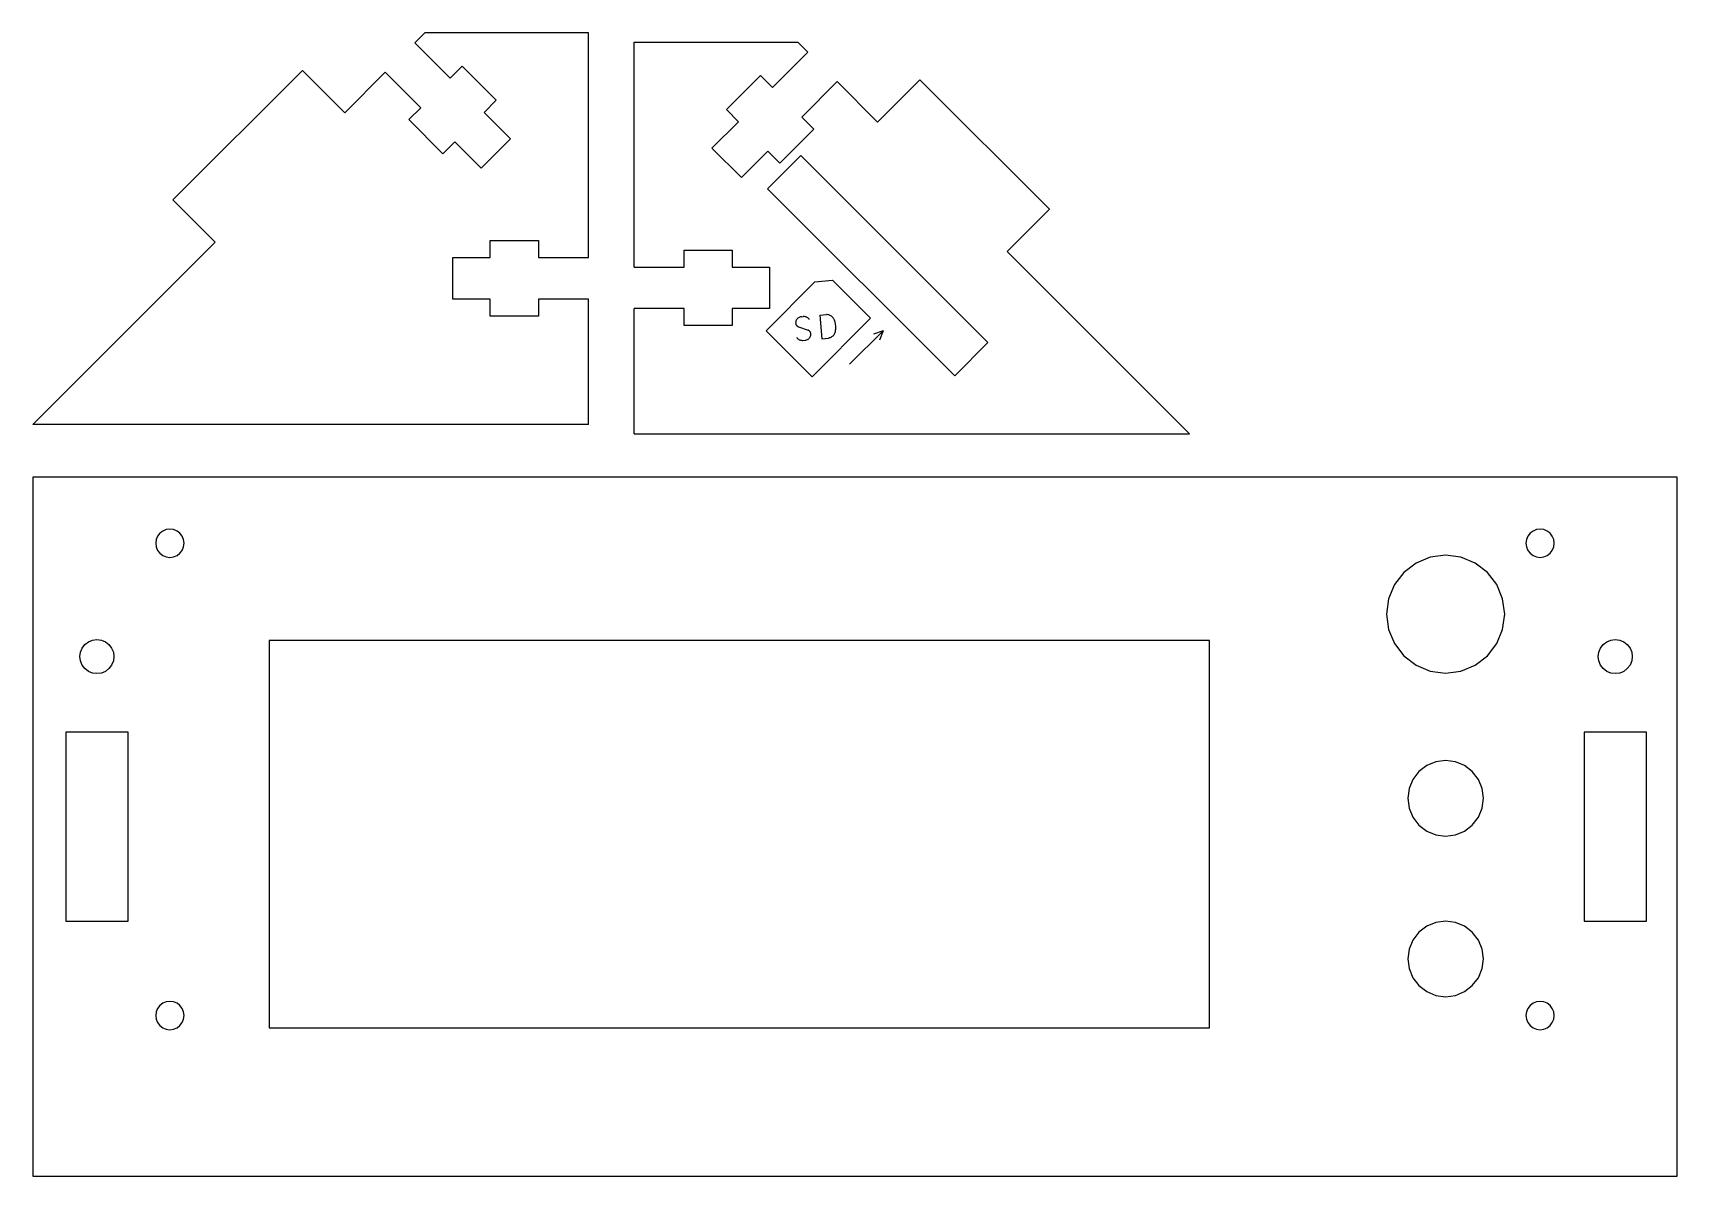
# Model space of a CAD drawing. Header units: inches. Extents: x -99 to 75, y -61 to 61.
import ezdxf

# ---------------------------------------------------------------- set-up
doc = ezdxf.new("R2010")
doc.units = ezdxf.units.IN
doc.header["$MEASUREMENT"] = 0

msp = doc.modelspace()

# ---------------------------------------------------------------- linework, layer by layer
for p, q in [((-57.26, 60.52), (-58.32, 59.46)), ((-58.32, 59.46), (-54.57, 55.71)), ((-39.92, 60.52), (-57.26, 60.52)), ((-39.92, 36.72), (-39.92, 60.52)), ((-35.11, 59.53), (-17.78, 59.53)), ((-35.11, 35.73), (-35.11, 59.53)), ((-17.78, 59.53), (-16.72, 58.47)), ((-16.72, 58.47), (-20.46, 54.72)), ((-70.18, 56.55), (-83.9, 42.84)), ((-65.7, 52.07), (-70.18, 56.55)), ((-65.7, 52.07), (-61.43, 56.35)), ((-57.68, 52.6), (-61.43, 56.35)), ((-54.57, 55.71), (-53.3, 56.98)), ((-53.3, 56.98), (-49.69, 53.38)), ((-21.74, 55.99), (-25.34, 52.39)), ((-20.46, 54.72), (-21.74, 55.99)), ((-17.35, 51.61), (-13.61, 55.36)), ((-9.33, 51.08), (-13.61, 55.36)), ((-9.33, 51.08), (-4.85, 55.56)), ((-4.85, 55.56), (8.87, 41.85)), ((-58.95, 51.33), (-57.68, 52.6)), ((-49.69, 53.38), (-50.96, 52.1)), ((-25.34, 52.39), (-24.07, 51.11)), ((-55.35, 47.72), (-58.95, 51.33)), ((-50.96, 52.1), (-48.17, 49.31)), ((-24.07, 51.11), (-26.86, 48.32)), ((-16.08, 50.34), (-17.35, 51.61)), ((-54.08, 48.99), (-55.35, 47.72)), ((-51.28, 46.2), (-54.08, 48.99)), ((-48.17, 49.31), (-51.28, 46.2)), ((-19.69, 46.73), (-16.08, 50.34)), ((-26.86, 48.32), (-23.75, 45.21)), ((-23.75, 45.21), (-20.96, 48)), ((-17.45, 47.54), (-20.97, 44.02)), ((-20.96, 48), (-19.69, 46.73)), ((2.35, 27.74), (-17.45, 47.54)), ((-20.97, 44.02), (-1.17, 24.22)), ((-83.9, 42.84), (-79.42, 38.36)), ((8.87, 41.85), (4.39, 37.37)), ((-98.72, 19.05), (-79.42, 38.36)), ((-50.32, 36.72), (-50.32, 38.52)), ((-50.32, 38.52), (-45.22, 38.52)), ((-45.22, 38.52), (-45.22, 36.72)), ((-54.27, 32.32), (-54.27, 36.72)), ((-54.27, 36.72), (-50.32, 36.72)), ((-45.22, 36.72), (-39.92, 36.72)), ((-29.81, 35.73), (-29.81, 37.53)), ((-29.81, 37.53), (-24.71, 37.53)), ((-24.71, 37.53), (-24.71, 35.73)), ((23.69, 18.06), (4.39, 37.37)), ((-35.11, 35.73), (-29.81, 35.73)), ((-24.71, 35.73), (-20.76, 35.73)), ((-20.76, 35.73), (-20.76, 31.33)), ((-21.13, 28.99), (-15.96, 34.16)), ((-15.96, 34.16), (-14.09, 34.32)), ((-10.09, 30.31), (-14.09, 34.32)), ((-50.32, 32.32), (-54.27, 32.32)), ((-50.32, 30.52), (-50.32, 32.32)), ((-39.92, 32.32), (-45.22, 32.32)), ((-45.22, 32.32), (-45.22, 30.52)), ((-39.92, 19.05), (-39.92, 32.32)), ((-29.81, 31.33), (-35.11, 31.33)), ((-35.11, 18.06), (-35.11, 31.33)), ((-29.81, 29.53), (-29.81, 31.33)), ((-20.76, 31.33), (-24.71, 31.33)), ((-24.71, 31.33), (-24.71, 29.53)), ((-45.22, 30.52), (-50.32, 30.52)), ((-18, 29.87), (-18.01, 29.78)), ((-18.01, 29.78), (-18, 29.74)), ((-17.99, 29.95), (-18, 29.87)), ((-18, 29.74), (-17.98, 29.7)), ((-17.97, 30.03), (-17.99, 29.95)), ((-17.98, 29.7), (-17.97, 29.66)), ((-17.94, 30.11), (-17.97, 30.03)), ((-17.97, 29.66), (-17.95, 29.62)), ((-17.95, 29.62), (-17.93, 29.59)), ((-17.89, 30.18), (-17.94, 30.11)), ((-17.93, 29.59), (-17.91, 29.55)), ((-17.84, 30.25), (-17.89, 30.18)), ((-17.78, 30.3), (-17.84, 30.25)), ((-17.71, 30.36), (-17.78, 30.3)), ((-17.64, 30.4), (-17.71, 30.36)), ((-17.56, 30.43), (-17.64, 30.4)), ((-17.48, 30.45), (-17.56, 30.43)), ((-17.4, 30.46), (-17.48, 30.45)), ((-17.4, 30.46), (-17.2, 30.48)), ((-17.13, 30.48), (-17.2, 30.48)), ((-17.07, 30.48), (-17.13, 30.48)), ((-17.01, 30.47), (-17.07, 30.48)), ((-16.95, 30.46), (-17.01, 30.47)), ((-16.89, 30.44), (-16.95, 30.46)), ((-16.84, 30.41), (-16.89, 30.44)), ((-16.78, 30.39), (-16.84, 30.41)), ((-16.73, 30.35), (-16.78, 30.39)), ((-16.68, 30.31), (-16.73, 30.35)), ((-16.63, 30.27), (-16.68, 30.31)), ((-16.59, 30.23), (-16.63, 30.27)), ((-16.56, 30.18), (-16.59, 30.23)), ((-10.09, 30.31), (-16.27, 24.12)), ((-15.44, 30.63), (-14.74, 30.69)), ((-15.44, 30.63), (-15.22, 28.14)), ((-14.66, 30.69), (-14.74, 30.69)), ((-14.58, 30.68), (-14.66, 30.69)), ((-14.51, 30.66), (-14.58, 30.68)), ((-14.43, 30.64), (-14.51, 30.66)), ((-14.36, 30.6), (-14.43, 30.64)), ((-14.28, 30.57), (-14.36, 30.6)), ((-14.22, 30.52), (-14.28, 30.57)), ((-14.15, 30.47), (-14.22, 30.52)), ((-14.09, 30.42), (-14.15, 30.47)), ((-14.04, 30.36), (-14.09, 30.42)), ((-13.99, 30.29), (-14.04, 30.36)), ((-13.95, 30.23), (-13.99, 30.29)), ((-13.9, 30.11), (-13.95, 30.23)), ((-13.86, 30), (-13.9, 30.11)), ((-13.83, 29.88), (-13.86, 30)), ((-13.8, 29.76), (-13.83, 29.88)), ((-13.78, 29.64), (-13.8, 29.76)), ((-13.77, 29.52), (-13.78, 29.64)), ((-24.71, 29.53), (-29.81, 29.53)), ((-21.13, 28.99), (-16.27, 24.12)), ((-17.91, 29.55), (-17.88, 29.52)), ((-17.9, 28.26), (-17.86, 28.22)), ((-17.88, 29.52), (-17.85, 29.49)), ((-17.86, 28.22), (-17.82, 28.17)), ((-17.85, 29.49), (-17.82, 29.46)), ((-17.82, 29.46), (-17.78, 29.43)), ((-17.82, 28.17), (-17.77, 28.13)), ((-17.78, 29.43), (-17.75, 29.41)), ((-17.77, 28.13), (-17.72, 28.09)), ((-17.75, 29.41), (-17.71, 29.39)), ((-17.72, 28.09), (-17.67, 28.06)), ((-17.71, 29.39), (-16.69, 29.06)), ((-17.67, 28.06), (-17.62, 28.03)), ((-17.62, 28.03), (-17.56, 28.01)), ((-17.56, 28.01), (-17.5, 27.99)), ((-17.5, 27.99), (-17.44, 27.97)), ((-17.44, 27.97), (-17.38, 27.97)), ((-17.38, 27.97), (-17.32, 27.96)), ((-17.32, 27.96), (-17.26, 27.96)), ((-17.26, 27.96), (-17, 27.98)), ((-17, 27.98), (-16.92, 28)), ((-16.92, 28), (-16.84, 28.02)), ((-16.84, 28.02), (-16.76, 28.05)), ((-16.76, 28.05), (-16.69, 28.09)), ((-16.66, 29.04), (-16.69, 29.06)), ((-16.69, 28.09), (-16.62, 28.14)), ((-16.62, 29.01), (-16.66, 29.04)), ((-16.59, 28.99), (-16.62, 29.01)), ((-16.62, 28.14), (-16.56, 28.2)), ((-16.55, 28.96), (-16.59, 28.99)), ((-16.56, 28.2), (-16.51, 28.27)), ((-16.53, 28.93), (-16.55, 28.96)), ((-16.5, 28.9), (-16.53, 28.93)), ((-16.51, 28.27), (-16.47, 28.34)), ((-16.47, 28.86), (-16.5, 28.9)), ((-16.45, 28.83), (-16.47, 28.86)), ((-16.47, 28.34), (-16.43, 28.42)), ((-16.43, 28.79), (-16.45, 28.83)), ((-16.42, 28.75), (-16.43, 28.79)), ((-16.43, 28.42), (-16.41, 28.5)), ((-16.41, 28.71), (-16.42, 28.75)), ((-16.4, 28.67), (-16.41, 28.71)), ((-16.41, 28.5), (-16.4, 28.58)), ((-16.4, 28.58), (-16.4, 28.67)), ((-15.22, 28.14), (-14.53, 28.2)), ((-14.53, 28.2), (-14.45, 28.22)), ((-14.45, 28.22), (-14.37, 28.25)), ((-14.37, 28.25), (-14.3, 28.28)), ((-14.3, 28.28), (-14.23, 28.32)), ((-14.23, 28.32), (-14.16, 28.36)), ((-14.16, 28.36), (-14.1, 28.41)), ((-14.1, 28.41), (-14.04, 28.46)), ((-14.04, 28.46), (-13.98, 28.52)), ((-13.98, 28.52), (-13.93, 28.59)), ((-13.93, 28.59), (-13.89, 28.66)), ((-13.89, 28.66), (-13.86, 28.73)), ((-13.86, 28.73), (-13.83, 28.8)), ((-13.83, 28.8), (-13.8, 28.92)), ((-13.8, 28.92), (-13.78, 29.04)), ((-13.78, 29.04), (-13.77, 29.16)), ((-13.76, 29.4), (-13.77, 29.52)), ((-13.77, 29.16), (-13.76, 29.28)), ((-13.76, 29.28), (-13.76, 29.4)), ((-8.76, 28.99), (-12.31, 25.44)), ((-8.76, 28.99), (-9.76, 28.61)), ((-8.76, 28.99), (-9.13, 27.99)), ((-1.17, 24.22), (2.35, 27.74)), ((-39.92, 19.05), (-98.72, 19.05)), ((-35.11, 18.06), (23.69, 18.06)), ((75.28, 13.48), (-98.72, 13.48)), ((-98.72, 13.48), (-98.72, -60.52)), ((75.28, -60.52), (75.28, 13.48)), ((-85.52, 7.23), (-85.67, 6.87)), ((-85.28, 7.54), (-85.52, 7.23)), ((-84.97, 7.78), (-85.28, 7.54)), ((-84.61, 7.93), (-84.97, 7.78)), ((-84.22, 7.98), (-84.61, 7.93)), ((-83.84, 7.93), (-84.22, 7.98)), ((-83.47, 7.78), (-83.84, 7.93)), ((-83.16, 7.54), (-83.47, 7.78)), ((-82.93, 7.23), (-83.16, 7.54)), ((-82.78, 6.87), (-82.93, 7.23)), ((59.48, 7.23), (59.33, 6.87)), ((59.72, 7.54), (59.48, 7.23)), ((60.03, 7.78), (59.72, 7.54)), ((60.39, 7.93), (60.03, 7.78)), ((60.78, 7.98), (60.39, 7.93)), ((61.16, 7.93), (60.78, 7.98)), ((61.53, 7.78), (61.16, 7.93)), ((61.84, 7.54), (61.53, 7.78)), ((62.07, 7.23), (61.84, 7.54)), ((62.22, 6.87), (62.07, 7.23)), ((-85.67, 6.87), (-85.72, 6.48)), ((-85.72, 6.48), (-85.67, 6.09)), ((-85.67, 6.09), (-85.52, 5.73)), ((-85.52, 5.73), (-85.28, 5.42)), ((-85.28, 5.42), (-84.97, 5.18)), ((-83.47, 5.18), (-83.16, 5.42)), ((-83.16, 5.42), (-82.93, 5.73)), ((-82.93, 5.73), (-82.78, 6.09)), ((-82.72, 6.48), (-82.78, 6.87)), ((-82.78, 6.09), (-82.72, 6.48)), ((50.78, 5.23), (49.16, 5.02)), ((52.39, 5.02), (50.78, 5.23)), ((59.33, 6.87), (59.28, 6.48)), ((59.28, 6.48), (59.33, 6.09)), ((59.33, 6.09), (59.48, 5.73)), ((59.48, 5.73), (59.72, 5.42)), ((59.72, 5.42), (60.03, 5.18)), ((61.53, 5.18), (61.84, 5.42)), ((61.84, 5.42), (62.07, 5.73)), ((62.07, 5.73), (62.22, 6.09)), ((62.28, 6.48), (62.22, 6.87)), ((62.22, 6.09), (62.28, 6.48)), ((-84.97, 5.18), (-84.61, 5.03)), ((-84.61, 5.03), (-84.22, 4.98)), ((-84.22, 4.98), (-83.84, 5.03)), ((-83.84, 5.03), (-83.47, 5.18)), ((47.65, 4.39), (46.36, 3.4)), ((49.16, 5.02), (47.65, 4.39)), ((53.9, 4.39), (52.39, 5.02)), ((55.2, 3.4), (53.9, 4.39)), ((60.03, 5.18), (60.39, 5.03)), ((60.39, 5.03), (60.78, 4.98)), ((60.78, 4.98), (61.16, 5.03)), ((61.16, 5.03), (61.53, 5.18)), ((45.36, 2.11), (44.74, 0.6)), ((46.36, 3.4), (45.36, 2.11)), ((56.19, 2.11), (55.2, 3.4)), ((56.81, 0.6), (56.19, 2.11)), ((44.74, 0.6), (44.53, -1.02)), ((57.03, -1.02), (56.81, 0.6)), ((44.53, -1.02), (44.74, -2.64)), ((56.81, -2.64), (57.03, -1.02)), ((44.74, -2.64), (45.36, -4.14)), ((56.19, -4.14), (56.81, -2.64)), ((-93.75, -5.52), (-93.68, -5.05)), ((-93.68, -5.05), (-93.5, -4.62)), ((-93.5, -4.62), (-93.22, -4.25)), ((-93.22, -4.25), (-92.85, -3.96)), ((-92.85, -3.96), (-92.41, -3.78)), ((-92.41, -3.78), (-91.95, -3.72)), ((-91.95, -3.72), (-91.48, -3.78)), ((-91.48, -3.78), (-91.05, -3.96)), ((-91.05, -3.96), (-90.67, -4.25)), ((-90.67, -4.25), (-90.39, -4.62)), ((-90.39, -4.62), (-90.21, -5.05)), ((-90.21, -5.05), (-90.15, -5.52)), ((25.78, -3.82), (-73.72, -3.82)), ((-73.72, -3.82), (-73.72, -44.82)), ((25.78, -44.82), (25.78, -3.82)), ((45.36, -4.14), (46.36, -5.44)), ((55.2, -5.44), (56.19, -4.14)), ((66.93, -5.52), (66.99, -5.05)), ((66.99, -5.05), (67.17, -4.62)), ((67.17, -4.62), (67.46, -4.25)), ((67.46, -4.25), (67.83, -3.96)), ((67.83, -3.96), (68.27, -3.78)), ((68.27, -3.78), (68.73, -3.72)), ((68.73, -3.72), (69.2, -3.78)), ((69.2, -3.78), (69.63, -3.96)), ((69.63, -3.96), (70, -4.25)), ((70, -4.25), (70.29, -4.62)), ((70.29, -4.62), (70.47, -5.05)), ((70.47, -5.05), (70.53, -5.52)), ((-93.68, -5.98), (-93.75, -5.52)), ((-93.5, -6.42), (-93.68, -5.98)), ((-93.22, -6.79), (-93.5, -6.42)), ((-92.85, -7.08), (-93.22, -6.79)), ((-90.67, -6.79), (-91.05, -7.08)), ((-90.39, -6.42), (-90.67, -6.79)), ((-90.21, -5.98), (-90.39, -6.42)), ((-90.15, -5.52), (-90.21, -5.98)), ((46.36, -5.44), (47.65, -6.43)), ((47.65, -6.43), (49.16, -7.06)), ((52.39, -7.06), (53.9, -6.43)), ((53.9, -6.43), (55.2, -5.44)), ((66.99, -5.98), (66.93, -5.52)), ((67.17, -6.42), (66.99, -5.98)), ((67.46, -6.79), (67.17, -6.42)), ((67.83, -7.08), (67.46, -6.79)), ((70, -6.79), (69.63, -7.08)), ((70.29, -6.42), (70, -6.79)), ((70.47, -5.98), (70.29, -6.42)), ((70.53, -5.52), (70.47, -5.98)), ((-92.41, -7.26), (-92.85, -7.08)), ((-91.95, -7.32), (-92.41, -7.26)), ((-91.48, -7.26), (-91.95, -7.32)), ((-91.05, -7.08), (-91.48, -7.26)), ((49.16, -7.06), (50.78, -7.27)), ((50.78, -7.27), (52.39, -7.06)), ((68.27, -7.26), (67.83, -7.08)), ((68.73, -7.32), (68.27, -7.26)), ((69.2, -7.26), (68.73, -7.32)), ((69.63, -7.08), (69.2, -7.26)), ((-88.65, -13.52), (-95.25, -13.52)), ((-95.25, -13.52), (-95.25, -33.52)), ((-88.65, -33.52), (-88.65, -13.52)), ((65.43, -13.52), (65.43, -33.52)), ((72.03, -13.52), (65.43, -13.52)), ((72.03, -33.52), (72.03, -13.52)), ((48.78, -17.05), (47.95, -17.69)), ((49.74, -16.66), (48.78, -17.05)), ((50.78, -16.52), (49.74, -16.66)), ((51.81, -16.66), (50.78, -16.52)), ((52.78, -17.05), (51.81, -16.66)), ((53.6, -17.69), (52.78, -17.05)), ((47.31, -18.52), (46.91, -19.48)), ((47.95, -17.69), (47.31, -18.52)), ((54.24, -18.52), (53.6, -17.69)), ((54.64, -19.48), (54.24, -18.52)), ((46.91, -19.48), (46.78, -20.52)), ((46.78, -20.52), (46.91, -21.55)), ((54.78, -20.52), (54.64, -19.48)), ((54.64, -21.55), (54.78, -20.52)), ((46.91, -21.55), (47.31, -22.52)), ((47.31, -22.52), (47.95, -23.35)), ((53.6, -23.35), (54.24, -22.52)), ((54.24, -22.52), (54.64, -21.55)), ((47.95, -23.35), (48.78, -23.98)), ((48.78, -23.98), (49.74, -24.38)), ((51.81, -24.38), (52.78, -23.98)), ((52.78, -23.98), (53.6, -23.35)), ((49.74, -24.38), (50.78, -24.52)), ((50.78, -24.52), (51.81, -24.38)), ((-95.25, -33.52), (-88.65, -33.52)), ((47.95, -34.69), (47.31, -35.52)), ((48.78, -34.05), (47.95, -34.69)), ((49.74, -33.66), (48.78, -34.05)), ((50.78, -33.52), (49.74, -33.66)), ((51.81, -33.66), (50.78, -33.52)), ((52.78, -34.05), (51.81, -33.66)), ((53.6, -34.69), (52.78, -34.05)), ((54.24, -35.52), (53.6, -34.69)), ((65.43, -33.52), (72.03, -33.52)), ((46.91, -36.48), (46.78, -37.52)), ((47.31, -35.52), (46.91, -36.48)), ((54.64, -36.48), (54.24, -35.52)), ((54.78, -37.52), (54.64, -36.48)), ((46.78, -37.52), (46.91, -38.55)), ((54.64, -38.55), (54.78, -37.52)), ((46.91, -38.55), (47.31, -39.52)), ((47.31, -39.52), (47.95, -40.35)), ((53.6, -40.35), (54.24, -39.52)), ((54.24, -39.52), (54.64, -38.55)), ((47.95, -40.35), (48.78, -40.98)), ((48.78, -40.98), (49.74, -41.38)), ((49.74, -41.38), (50.78, -41.52)), ((50.78, -41.52), (51.81, -41.38)), ((51.81, -41.38), (52.78, -40.98)), ((52.78, -40.98), (53.6, -40.35)), ((-85.67, -43.13), (-85.72, -43.52)), ((-85.52, -42.77), (-85.67, -43.13)), ((-85.28, -42.46), (-85.52, -42.77)), ((-84.97, -42.22), (-85.28, -42.46)), ((-84.61, -42.07), (-84.97, -42.22)), ((-84.22, -42.02), (-84.61, -42.07)), ((-83.84, -42.07), (-84.22, -42.02)), ((-83.47, -42.22), (-83.84, -42.07)), ((-83.16, -42.46), (-83.47, -42.22)), ((-82.93, -42.77), (-83.16, -42.46)), ((-82.78, -43.13), (-82.93, -42.77)), ((-82.72, -43.52), (-82.78, -43.13)), ((59.33, -43.13), (59.28, -43.52)), ((59.48, -42.77), (59.33, -43.13)), ((59.72, -42.46), (59.48, -42.77)), ((60.03, -42.22), (59.72, -42.46)), ((60.39, -42.07), (60.03, -42.22)), ((60.78, -42.02), (60.39, -42.07)), ((61.16, -42.07), (60.78, -42.02)), ((61.53, -42.22), (61.16, -42.07)), ((61.84, -42.46), (61.53, -42.22)), ((62.07, -42.77), (61.84, -42.46)), ((62.22, -43.13), (62.07, -42.77)), ((62.28, -43.52), (62.22, -43.13)), ((-85.72, -43.52), (-85.67, -43.91)), ((-85.67, -43.91), (-85.52, -44.27)), ((-85.52, -44.27), (-85.28, -44.58)), ((-85.28, -44.58), (-84.97, -44.82)), ((-84.97, -44.82), (-84.61, -44.97)), ((-84.61, -44.97), (-84.22, -45.02)), ((-84.22, -45.02), (-83.84, -44.97)), ((-83.84, -44.97), (-83.47, -44.82)), ((-83.47, -44.82), (-83.16, -44.58)), ((-83.16, -44.58), (-82.93, -44.27)), ((-82.93, -44.27), (-82.78, -43.91)), ((-82.78, -43.91), (-82.72, -43.52)), ((-73.72, -44.82), (25.78, -44.82)), ((59.28, -43.52), (59.33, -43.91)), ((59.33, -43.91), (59.48, -44.27)), ((59.48, -44.27), (59.72, -44.58)), ((59.72, -44.58), (60.03, -44.82)), ((60.03, -44.82), (60.39, -44.97)), ((60.39, -44.97), (60.78, -45.02)), ((60.78, -45.02), (61.16, -44.97)), ((61.16, -44.97), (61.53, -44.82)), ((61.53, -44.82), (61.84, -44.58)), ((61.84, -44.58), (62.07, -44.27)), ((62.07, -44.27), (62.22, -43.91)), ((62.22, -43.91), (62.28, -43.52)), ((-98.72, -60.52), (75.28, -60.52))]:
    msp.add_line(p, q)

doc.saveas('drawing.dxf')
